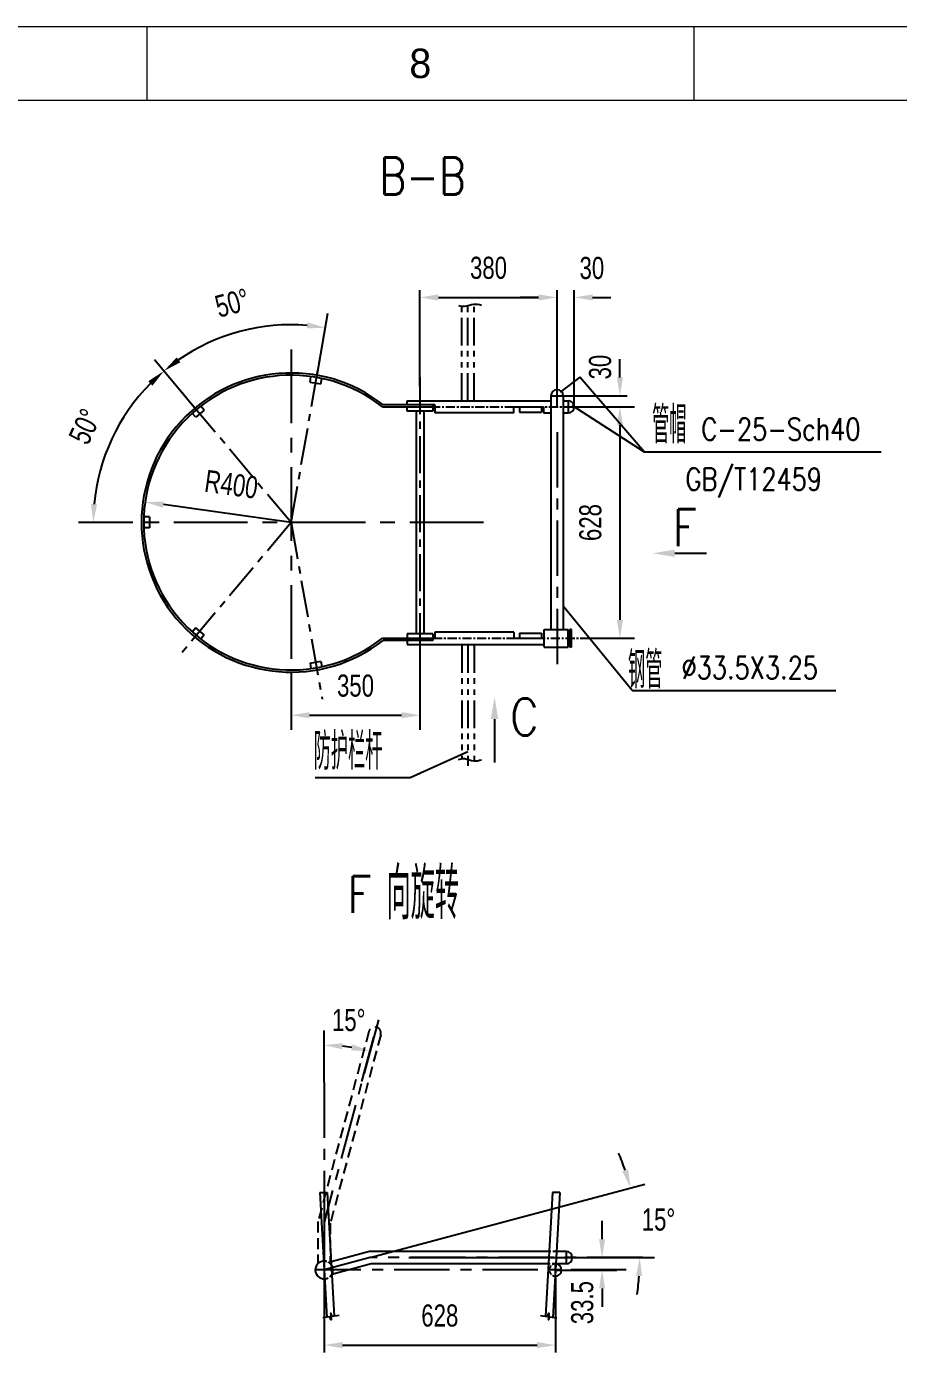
# Model space of a CAD drawing. Extents: x 148 to 221443, y -36682 to 6758.
# Drawn here: x 82721 to 85089, y -7314 to -3715 of the extents above; entities that cross this region are included whole.
import ezdxf
from ezdxf.enums import TextEntityAlignment as Align

# ---------------------------------------------------------------- set-up
doc = ezdxf.new("R2010")
doc.units = 0
doc.header["$LTSCALE"] = 10
doc.header["$MEASUREMENT"] = 0
for name, pattern in [('CENTERX2', [4, 2.5, -0.5, 0.5, -0.5]), ('HIDDENX2', [0.75, 0.5, -0.25]), ('PHANTOM', [2.5, 1.25, -0.25, 0.25, -0.25, 0.25, -0.25])]:
    doc.linetypes.add(name, pattern=pattern)
for name, color, linetype in [('2', 4, 'Continuous'), ('CENTER', 1, 'CENTERX2'), ('DIM', 4, 'Continuous'), ('HIDDEN', 7, 'HIDDENX2'), ('MAIN', 6, 'Continuous'), ('RED', 7, 'Continuous'), ('WHITE', 7, 'Continuous')]:
    doc.layers.add(name, color=color, linetype=linetype)
doc.layers.add('2（细实线）', color=3, linetype='Continuous', lineweight=20)
doc.layers.add('图框层', color=7, linetype='Continuous', lineweight=15)
doc.styles.add('HZ', font='ROMS.SHX', dxfattribs={"width": 0.75, "bigfont": 'GBCBIG.SHX'})
doc.styles.get("Standard").update_dxf_attribs({"font": 'wison_e.shx', "width": 0.75, "bigfont": 'wison_c.shx'})
doc.styles.add('XW', font='ROMANS.shx', dxfattribs={"width": 0.85})
doc.dimstyles.new('DIM1', dxfattribs={"dimscale": 20, "dimtxt": 3, "dimasz": 2.5, "dimexe": 2, "dimexo": 0, "dimgap": 1, "dimtad": 0, "dimdec": 0, "dimzin": 0, "dimdsep": 46, "dimtxsty": 'Standard', "dimcen": 2, "dimclrd": 3, "dimclre": 3, "dimclrt": 3, "dimadec": 0, "dimazin": 0, "dimtfac": 0.666667, "dimtdec": 0, "dimtofl": 0, "dimtmove": 2, "dimatfit": 1, "dimfxl": 2, "dimtvp": 1.333333, "dimtolj": 1, "dimtzin": 0, "dimarcsym": 0})

# ---------------------------------------------------------------- blocks, each defined once
blk = doc.blocks.new('*D406')
at = {"layer": 'Defpoints', "color": 0}
for p in [(83612.9, -6486.9), (83529.4, -6580.6), (83631.8, -6578.1), (83529.4, -6960.3), (83529.4, -7194.2)]:
    blk.add_point(p, dxfattribs=at)
at = {"layer": 'WHITE', "color": 3, "linetype": 'Continuous', "lineweight": -2}
for p, q in [((83529.4, -6580.6), (83529.4, -6439.6)), ((83631.8, -6578.1), (83664.2, -6457.4))]:
    blk.add_line(p, q, dxfattribs=at)
blk.add_arc((83529.4, -6960.3), 480.7, 80.9619, 84.0381, dxfattribs=at)
at = {"layer": 'WHITE', "color": 3}
for points in [[(83579.8, -6473.9), (83578.9, -6490.5), (83529.4, -6479.6)], [(83603.2, -6493.7), (83606.7, -6477.4), (83653.8, -6496)]]:
    blk.add_solid(points, dxfattribs=at)
at = {"layer": 'WHITE', "color": 3, "insert": (83596.2, -6411.7), "char_height": 60, "attachment_point": 5}
blk.add_mtext('15%%D', dxfattribs=at)
blk = doc.blocks.new('*D407')
at = {"layer": 'Defpoints', "color": 0}
for p in [(84383.3, -6992.5), (83529.4, -7089.8), (83654.4, -7056.3), (83654.4, -7056.3), (83759.5, -7056.3)]:
    blk.add_point(p, dxfattribs=at)
at = {"layer": 'WHITE', "color": 3, "linetype": 'Continuous', "lineweight": -2}
for p, q in [((83654.4, -7056.3), (84399.8, -6856.6)), ((83759.5, -7056.3), (84426.1, -7056.3))]:
    blk.add_line(p, q, dxfattribs=at)
for start, end in [(18.9161, 22.8323), (352.1677, 356.0839)]:
    blk.add_arc((83654.4, -7056.3), 731.7, start, end, dxfattribs=at)
at = {"layer": 'WHITE', "color": 3}
for points in [[(84338.6, -6821.5), (84354.6, -6816.6), (84361.2, -6866.9)], [(84392.7, -7106.5), (84376.1, -7106), (84386.1, -7056.3)]]:
    blk.add_solid(points, dxfattribs=at)
at = {"layer": 'WHITE', "color": 3, "insert": (84437.1, -6953.2), "char_height": 60, "attachment_point": 5}
blk.add_mtext('\\A1;15%%d', dxfattribs=at)
blk = doc.blocks.new('*D408')
at = {"layer": 'Defpoints', "color": 0}
for p in [(84157.4, -7089.8), (84221.2, -7056.3), (84284, -7089.8)]:
    blk.add_point(p, dxfattribs=at)
at = {"layer": 'DIM', "color": 3, "lineweight": -2}
for p, q in [((84284, -7006.3), (84284, -6956.3)), ((84157.4, -7089.8), (84324, -7089.8)), ((84221.2, -7056.3), (84324, -7056.3)), ((84284, -7139.8), (84284, -7189.8))]:
    blk.add_line(p, q, dxfattribs=at)
at = {"layer": 'DIM', "color": 3}
for points in [[(84275.7, -7006.3), (84292.4, -7006.3), (84284, -7056.3)], [(84292.4, -7139.8), (84275.7, -7139.8), (84284, -7089.8)]]:
    blk.add_solid(points, dxfattribs=at)
at = {"layer": 'DIM', "color": 3, "insert": (84230.3, -7178.4), "char_height": 60, "attachment_point": 5, "rotation": 90}
blk.add_mtext('\\A1;33.5', dxfattribs=at)
blk = doc.blocks.new('*D409')
at = {"layer": 'Defpoints', "color": 0}
for p in [(83529.4, -7089.8), (84157.4, -7110.2), (84157.4, -7293.7)]:
    blk.add_point(p, dxfattribs=at)
at = {"layer": 'DIM', "color": 3, "linetype": 'Continuous', "lineweight": -2}
for p, q in [((83529.4, -7089.8), (83529.4, -7313.7)), ((84157.4, -7110.2), (84157.4, -7313.7)), ((83579.4, -7293.7), (84107.4, -7293.7))]:
    blk.add_line(p, q, dxfattribs=at)
at = {"layer": 'DIM', "color": 3}
for points in [[(83579.4, -7285.3), (83579.4, -7302), (83529.4, -7293.7)], [(84107.4, -7302), (84107.4, -7285.3), (84157.4, -7293.7)]]:
    blk.add_solid(points, dxfattribs=at)
at = {"layer": 'DIM', "color": 3, "insert": (83843.4, -7213.7), "char_height": 60, "attachment_point": 5}
blk.add_mtext('\\A1;628', dxfattribs=at)
blk = doc.blocks.new('*D456')
at = {"layer": 'Defpoints', "color": 0}
for p in [(83178.7, -4750), (82990.9, -4765.9), (83010.1, -5061), (83439.6, -5061), (84034.9, -5061)]:
    blk.add_point(p, dxfattribs=at)
at = {"layer": 'WHITE', "color": 3, "linetype": 'Continuous', "lineweight": -2}
for p, q in [((83178.7, -4750), (83068.7, -4618.9)), ((83010.1, -5061), (82862.6, -5061))]:
    blk.add_line(p, q, dxfattribs=at)
blk.add_arc((83439.6, -5061), 537, 135.3363, 174.6637, dxfattribs=at)
at = {"layer": 'WHITE', "color": 3}
for points in [[(83063.3, -4689.6), (83052, -4677.3), (83094.4, -4649.6)], [(82896.6, -5010.6), (82913.2, -5011.4), (82902.6, -5061)]]:
    blk.add_solid(points, dxfattribs=at)
at = {"layer": 'WHITE', "color": 3, "insert": (82880.4, -4800.2), "char_height": 60, "attachment_point": 5, "rotation": 65}
blk.add_mtext('\\A1;50%%d', dxfattribs=at)
blk = doc.blocks.new('*D457')
at = {"layer": 'Defpoints', "color": 0}
for p in [(83377.3, -4527.6), (83510.1, -4661.2), (83178.7, -4750), (83439.6, -5061), (83439.6, -5061)]:
    blk.add_point(p, dxfattribs=at)
at = {"layer": 'WHITE', "color": 3, "linetype": 'Continuous', "lineweight": -2}
for p, q in [((83510.1, -4661.2), (83539.8, -4492.7)), ((83178.7, -4750), (83068.7, -4619))]:
    blk.add_line(p, q, dxfattribs=at)
blk.add_arc((83439.6, -5061), 537, 85.3365, 124.6635, dxfattribs=at)
at = {"layer": 'WHITE', "color": 3}
for points in [[(83482.2, -4534), (83484.3, -4517.5), (83532.9, -4532.1)], [(83129.1, -4612.6), (83139.2, -4625.9), (83094.4, -4649.6)]]:
    blk.add_solid(points, dxfattribs=at)
at = {"layer": 'WHITE', "color": 3, "insert": (83279.9, -4465), "char_height": 60, "attachment_point": 5, "rotation": 15}
blk.add_mtext('\\A1;50%%d', dxfattribs=at)
blk = doc.blocks.new('*D458')
at = {"layer": 'Defpoints', "color": 0}
for p in [(83043.5, -5005.4), (83439.6, -5061)]:
    blk.add_point(p, dxfattribs=at)
at = {"layer": 'DIM', "color": 3, "linetype": 'Continuous', "lineweight": -2}
blk.add_line((83439.6, -5061), (83093, -5012.3), dxfattribs=at)
at = {"layer": 'DIM', "color": 3}
blk.add_solid([(83094.2, -5004.1), (83091.8, -5020.6), (83043.5, -5005.4)], dxfattribs=at)
at = {"layer": 'DIM', "color": 3, "insert": (83277.4, -4957.4), "char_height": 60, "attachment_point": 5, "rotation": 352.0118}
blk.add_mtext('\\A1;R400', dxfattribs=at)
blk = doc.blocks.new('*D459')
at = {"layer": 'Defpoints', "color": 0}
for p in [(84161.6, -4449.9), (83789.6, -4690.7), (84161.6, -4690.7)]:
    blk.add_point(p, dxfattribs=at)
at = {"layer": 'DIM', "color": 3, "linetype": 'Continuous', "lineweight": -2}
for p, q in [((83789.6, -4690.7), (83789.6, -4429.9)), ((83839.6, -4449.9), (84111.6, -4449.9)), ((84161.6, -4690.7), (84161.6, -4429.9))]:
    blk.add_line(p, q, dxfattribs=at)
at = {"layer": 'DIM', "color": 3}
for points in [[(83839.6, -4441.6), (83839.6, -4458.2), (83789.6, -4449.9)], [(84111.6, -4458.2), (84111.6, -4441.6), (84161.6, -4449.9)]]:
    blk.add_solid(points, dxfattribs=at)
at = {"layer": 'DIM', "color": 3, "insert": (83975.6, -4369.9), "char_height": 60, "attachment_point": 5}
blk.add_mtext('\\A1;380', dxfattribs=at)
blk = doc.blocks.new('*D460')
at = {"layer": 'Defpoints', "color": 0}
for p in [(84208.1, -4449.9), (84161.6, -4747), (84208.1, -4747)]:
    blk.add_point(p, dxfattribs=at)
at = {"layer": 'DIM', "color": 3, "linetype": 'Continuous', "lineweight": -2}
for p, q in [((84111.6, -4449.9), (84061.6, -4449.9)), ((84161.6, -4747), (84161.6, -4429.9)), ((84208.1, -4747), (84208.1, -4429.9)), ((84258.1, -4449.9), (84308.1, -4449.9))]:
    blk.add_line(p, q, dxfattribs=at)
at = {"layer": 'DIM', "color": 3}
for points in [[(84111.6, -4458.2), (84111.6, -4441.6), (84161.6, -4449.9)], [(84258.1, -4441.6), (84258.1, -4458.2), (84208.1, -4449.9)]]:
    blk.add_solid(points, dxfattribs=at)
at = {"layer": 'DIM', "color": 3, "insert": (84256.2, -4370.3), "char_height": 60, "attachment_point": 5}
blk.add_mtext('\\A1;30', dxfattribs=at)
blk = doc.blocks.new('*D461')
at = {"layer": 'Defpoints', "color": 0}
for p in [(84156.6, -4717), (84203.1, -4747), (84332.3, -4747)]:
    blk.add_point(p, dxfattribs=at)
at = {"layer": 'DIM', "color": 3, "linetype": 'Continuous', "lineweight": -2}
for p, q in [((84332.3, -4667), (84332.3, -4617)), ((84156.6, -4717), (84352.3, -4717)), ((84203.1, -4747), (84352.3, -4747)), ((84332.3, -4797), (84332.3, -4847))]:
    blk.add_line(p, q, dxfattribs=at)
at = {"layer": 'DIM', "color": 3}
for points in [[(84323.9, -4667), (84340.6, -4667), (84332.3, -4717)], [(84340.6, -4797), (84323.9, -4797), (84332.3, -4747)]]:
    blk.add_solid(points, dxfattribs=at)
at = {"layer": 'DIM', "color": 3, "insert": (84278.8, -4639), "char_height": 60, "attachment_point": 5, "rotation": 90}
blk.add_mtext('\\A1;30', dxfattribs=at)
blk = doc.blocks.new('*D462')
at = {"layer": 'Defpoints', "color": 0}
for p in [(83789.6, -5351.4), (83439.6, -5497.2), (83789.6, -5583.9)]:
    blk.add_point(p, dxfattribs=at)
at = {"layer": 'DIM', "color": 3, "lineweight": -2}
for p, q in [((83789.6, -5351.4), (83789.6, -5623.9)), ((83439.6, -5497.2), (83439.6, -5623.9)), ((83489.6, -5583.9), (83739.6, -5583.9))]:
    blk.add_line(p, q, dxfattribs=at)
at = {"layer": 'DIM', "color": 3}
for points in [[(83489.6, -5575.5), (83489.6, -5592.2), (83439.6, -5583.9)], [(83739.6, -5592.2), (83739.6, -5575.5), (83789.6, -5583.9)]]:
    blk.add_solid(points, dxfattribs=at)
at = {"layer": 'DIM', "color": 3, "insert": (83614.6, -5503.9), "char_height": 60, "attachment_point": 5}
blk.add_mtext('\\A1;350', dxfattribs=at)
blk = doc.blocks.new('*D465')
at = {"layer": 'Defpoints', "color": 0}
for p in [(84208.1, -4747), (84228.8, -5375), (84332.3, -5375)]:
    blk.add_point(p, dxfattribs=at)
at = {"layer": 'DIM', "color": 3, "linetype": 'Continuous', "lineweight": -2}
for p, q in [((84208.1, -4747), (84372.3, -4747)), ((84332.3, -4797), (84332.3, -5325)), ((84228.8, -5375), (84372.3, -5375))]:
    blk.add_line(p, q, dxfattribs=at)
at = {"layer": 'DIM', "color": 3}
for points in [[(84340.6, -4797), (84323.9, -4797), (84332.3, -4747)], [(84323.9, -5325), (84340.6, -5325), (84332.3, -5375)]]:
    blk.add_solid(points, dxfattribs=at)
at = {"layer": 'DIM', "color": 3, "insert": (84252.3, -5061), "char_height": 60, "attachment_point": 5, "rotation": 90}
blk.add_mtext('\\A1;628', dxfattribs=at)
blk = doc.blocks.new('1.5a2')
at = {"layer": '图框层', "ltscale": 10}
for p, q in [((16100.88, 10136.58), (16991.88, 10136.58)), ((16620.63, 10136.58), (16620.63, 10126.58)), ((16694.88, 10136.58), (16694.88, 10126.58)), ((16125.88, 10126.58), (16981.88, 10126.58))]:
    blk.add_line(p, q, dxfattribs=at)
at = {"style": 'HZ'}
blk.add_text('8', height=4, dxfattribs=at).set_placement((16657.75, 10131.58), align=Align.MIDDLE)

msp = doc.modelspace()

# ---------------------------------------------------------------- linework, layer by layer
at = {"color": 3}
for p, q in [((84223.4468, -4665.9401), (84169.9215, -4706.8171)), ((84399.3606, -4869.8355), (84223.4468, -4665.9401)), ((84399.3606, -4869.8355), (84202.7241, -4743.4379)), ((85041.7242, -4869.8355), (84399.3606, -4869.8355)), ((84481.3041, -5144.3512), (84567.1583, -5144.3512)), ((84365.5271, -5517.0733), (84178.3596, -5287.8936)), ((84365.5271, -5517.0733), (84918.0739, -5517.0733)), ((83762.8361, -5752.8821), (83919.6096, -5682.3245)), ((83504.8432, -5752.8821), (83762.8361, -5752.8821))]:
    msp.add_line(p, q, dxfattribs=at)
for points in [[(84481.3041, -5134.3512), (84481.3041, -5154.3512), (84421.3041, -5144.3512)], [(84001.9478, -5594.2834), (83981.9478, -5594.2834), (83991.9478, -5534.2834)]]:
    msp.add_solid(points, dxfattribs=at)
at = {"layer": 'CENTER', "ltscale": 8}
for p, q in [((83439.6096, -4590.8212), (83439.6096, -5531.1456)), ((83961.6451, -5060.9834), (83010.1282, -5060.9834))]:
    msp.add_line(p, q, dxfattribs=at)
at = {"layer": 'CENTER', "ltscale": 4}
for p, q in [((83439.6096, -5060.9834), (83522.1003, -4593.1551)), ((83789.6096, -4666.73), (83789.6096, -5362.9834)), ((83439.6096, -5060.9834), (83134.2563, -4697.0776)), ((83439.6096, -5060.9834), (83134.2563, -5424.8892)), ((83439.6096, -5060.9834), (83524.1948, -5540.6902))]:
    msp.add_line(p, q, dxfattribs=at)
at = {"layer": 'CENTER', "linetype": 'CENTERX2'}
msp.add_line((83819.6096, -4746.9834), (84224.7865, -4746.9834), dxfattribs=at)
at = {"layer": 'CENTER', "ltscale": 6}
for p, q in [((84161.6096, -4815.514), (84161.6096, -5454.647)), ((83676.7145, -6410.6318), (83529.4199, -6960.3426)), ((83529.4199, -6580.6495), (83529.4199, -7219.4304)), ((83529.4199, -6960.3426), (83529.4199, -7089.7767)), ((84349.4199, -7089.7767), (83503.1928, -7089.7767)), ((83654.4436, -7056.2767), (83529.4199, -7089.7767)), ((84393.1923, -7056.2767), (83654.4436, -7056.2767))]:
    msp.add_line(p, q, dxfattribs=at)
at = {"layer": 'CENTER'}
msp.add_line((83824.6096, -5374.9834), (84228.7913, -5374.9834), dxfattribs=at)
at = {"layer": 'CENTER', "color": 1, "linetype": 'Continuous'}
msp.add_line((84044.6096, -5374.9834), (84126.6096, -5374.9834), dxfattribs=at)
at = {"layer": 'DIM', "color": 1, "linetype": 'Continuous'}
for p, q in [((84044.6096, -4746.9834), (84124.6096, -4746.9834)), ((84144.8596, -4716.9834), (84178.3596, -4716.9834)), ((84186.0423, -7039.5267), (84186.0423, -7073.0267))]:
    msp.add_line(p, q, dxfattribs=at)
at = {"layer": 'DIM'}
msp.add_line((84157.4199, -7110.212), (84157.4199, -7070.1386), dxfattribs=at)
for points in [[(83893.8109, -4471.9204), (83899.4539, -4473.2582), (83913.6868, -4475.8344), (83934.2118, -4465.2532), (83949.509, -4468.6982), (83956.3109, -4470.8332)], [(83893.8109, -4471.9204), (83899.4539, -4473.2582), (83913.6868, -4475.8344), (83934.2118, -4465.2532), (83949.509, -4468.6982), (83956.3109, -4470.8332)], [(83893.8109, -5703.693), (83899.4539, -5702.3552), (83913.6868, -5699.779), (83934.2118, -5710.3602), (83949.509, -5706.9152), (83956.3109, -5704.7802)]]:
    msp.add_open_spline(points, degree=3, knots=[36.115468509, 36.115468509, 36.115468509, 36.115468509, 172.312967195, 380.408574628, 546.43088734, 546.43088734, 546.43088734, 546.43088734], dxfattribs=at)
at = {"layer": 'HIDDEN', "color": 2, "linetype": 'HIDDENX2', "ltscale": 6}
for p, q in [((83650.8285, -6442.5225), (83512.6699, -6958.1374)), ((83683.187, -6451.1929), (83546.1699, -6962.5478)), ((83512.6699, -6958.1374), (83512.6699, -7072.5884)), ((83546.1699, -6962.5478), (83546.1699, -7072.5884))]:
    msp.add_line(p, q, dxfattribs=at)
at = {"layer": 'HIDDEN', "color": 2, "linetype": 'HIDDENX2', "ltscale": 2}
for p, q in [((84160.2429, -7039.5267), (84140.2114, -7039.5267)), ((84158.3594, -7073.0267), (84138.3294, -7073.0267))]:
    msp.add_line(p, q, dxfattribs=at)
at = {"layer": 'HIDDEN', "ltscale": 2}
msp.add_line((83548.1899, -7067.4064), (83541.6873, -7069.1488), dxfattribs=at)
at = {"layer": 'HIDDEN', "color": 2, "linetype": 'HIDDENX2', "ltscale": 6}
msp.add_arc((83667.0078, -6446.8577), 16.75, 345, 165, dxfattribs=at)
at = {"layer": 'HIDDEN', "color": 2, "linetype": 'HIDDENX2', "ltscale": 2}
for centre, radius, start, end in [((83529.4199, -7089.7767), 24, 36.7727938, 93.215484), ((84157.4199, -7089.7767), 16.75, 86.784516, 266.784516), ((83529.4199, -7089.7767), 24, 273.215484, 329.6581742)]:
    msp.add_arc(centre, radius, start, end, dxfattribs=at)
at = {"layer": 'MAIN', "linetype": 'Continuous'}
for points in [[(83570.0911, -7213.0003), (83551.4121, -7215.8438), (83547.2603, -7207.4023), (83548.4882, -7224.8848), (83544.4075, -7216.9101), (83526.1955, -7219.6824)], [(84116.7487, -7213.0003), (84135.4277, -7215.8438), (84139.5795, -7207.4023), (84138.3516, -7224.8848), (84142.4323, -7216.9101), (84160.6443, -7219.6824)]]:
    msp.add_lwpolyline(points, dxfattribs=at)
at = {"layer": 'RED'}
for p, q in [((83491.2443, -4679.4338), (83493.7327, -4665.3215)), ((83520.7885, -4684.6433), (83523.3957, -4669.8569)), ((83491.2443, -4679.4338), (83520.7885, -4684.6433)), ((83203.6974, -4755.8681), (83194.4863, -4744.8907)), ((83687.4079, -4746.9834), (83824.6096, -4746.9834)), ((83829.6096, -4740.9834), (83689.4815, -4740.9834)), ((83754.6096, -4730.4834), (83995.6808, -4730.4834)), ((83754.6096, -4740.9834), (83754.6096, -4730.4834)), ((83754.6096, -4758.9834), (83754.6096, -4746.9834)), ((83824.6096, -4746.9834), (83824.6096, -4740.9834)), ((83824.6096, -4740.9834), (83824.6096, -4758.9834)), ((83824.6096, -4746.9834), (83824.6096, -4758.9834)), ((83829.6096, -4740.9834), (83829.6096, -4763.4834)), ((83995.6808, -4730.4834), (84144.8596, -4730.4834)), ((84044.6096, -4763.4834), (84044.6096, -4746.9834)), ((84059.6096, -4746.9834), (84059.6096, -4760.9834)), ((84119.6096, -4746.9834), (84119.6096, -4760.9834)), ((84124.6096, -4746.9834), (84124.6096, -4763.4834)), ((84144.8596, -4716.9834), (84144.8596, -5350.9834)), ((84178.3596, -4716.9834), (84178.3596, -5350.9834)), ((84178.3596, -4730.4834), (84191.6096, -4730.4834)), ((84179.2565, -4730.4834), (84191.6096, -4730.4834)), ((84191.6096, -4730.4834), (84191.6096, -4763.4834)), ((83180.7161, -4775.1518), (83171.065, -4763.6501)), ((83203.6974, -4755.8681), (83180.7161, -4775.1518)), ((83824.6096, -4758.9834), (83754.6096, -4758.9834)), ((83779.6096, -4758.9834), (83779.6096, -5362.9834)), ((83799.6096, -4758.9834), (83799.6096, -5362.9834)), ((84044.6096, -4763.4834), (83829.6096, -4763.4834)), ((84059.6096, -4760.9834), (84119.6096, -4760.9834)), ((84124.6096, -4763.4834), (84144.8596, -4763.4834)), ((84178.3596, -4763.4834), (84191.6096, -4763.4834)), ((84178.3596, -4763.4834), (84191.6096, -4763.4834)), ((83054.8903, -5045.5783), (83040.5603, -5045.5783)), ((83054.8903, -5045.5783), (83054.8903, -5075.5783)), ((83054.8903, -5075.5783), (83039.8759, -5075.5783)), ((83180.7161, -5346.815), (83171.065, -5358.3167)), ((83203.6974, -5366.0986), (83180.7161, -5346.815)), ((84044.6096, -5358.4834), (83829.6096, -5358.4834)), ((83829.6096, -5358.4834), (83829.6096, -5374.9834)), ((84044.6096, -5358.4834), (84044.6096, -5374.9834)), ((84059.6096, -5360.9834), (84119.6096, -5360.9834)), ((84059.6096, -5360.9834), (84059.6096, -5374.9834)), ((84119.6096, -5360.9834), (84119.6096, -5374.9834)), ((84126.6096, -5350.9834), (84191.6096, -5350.9834)), ((84126.6096, -5398.9834), (84126.6096, -5350.9834)), ((84191.6096, -5398.9834), (84191.6096, -5350.9834)), ((84191.6096, -5358.2334), (84196.6096, -5358.2334)), ((84196.6096, -5398.9834), (84196.6096, -5350.9834)), ((84201.1096, -5350.9834), (84196.6096, -5350.9834)), ((84201.1096, -5398.9834), (84201.1096, -5350.9834)), ((83203.6974, -5366.0986), (83194.4863, -5377.076)), ((83687.4079, -5374.9834), (83824.6096, -5374.9834)), ((83824.6096, -5380.9834), (83689.4815, -5380.9834)), ((83824.6096, -5362.9834), (83754.6096, -5362.9834)), ((83754.6096, -5362.9834), (83754.6096, -5391.7334)), ((83754.6096, -5391.7334), (84126.6096, -5391.7334)), ((83824.6096, -5362.9834), (83824.6096, -5380.9834)), ((83824.6096, -5374.9834), (83824.6096, -5380.9834)), ((83824.6096, -5380.9834), (83824.6096, -5376.9834)), ((83824.6096, -5380.9834), (83824.6096, -5376.9834)), ((84191.6096, -5391.7334), (84196.6096, -5391.7334)), ((84126.6096, -5398.9834), (84191.6096, -5398.9834)), ((84201.1096, -5398.9834), (84196.6096, -5398.9834)), ((83491.2443, -5442.5329), (83520.7885, -5437.3235)), ((83491.2443, -5442.5329), (83493.7327, -5456.6452)), ((83520.7885, -5437.3235), (83523.3957, -5452.1098)), ((83517.6221, -6879.7767), (83536.6421, -7218.331)), ((83517.6221, -6879.7767), (83537.6537, -6879.7767)), ((83537.6537, -6879.7767), (83556.5037, -7215.3075)), ((84149.1861, -6879.7767), (84130.3361, -7215.3075)), ((84169.2177, -6879.7767), (84149.1861, -6879.7767)), ((84169.2177, -6879.7767), (84150.1978, -7218.331)), ((83652.2384, -7039.5267), (83548.1899, -7067.4064)), ((84140.2114, -7039.5267), (83652.2384, -7039.5267)), ((84186.0423, -7039.5267), (84160.2429, -7039.5267)), ((83656.6488, -7073.0267), (83550.1141, -7101.5725)), ((84138.3294, -7073.0267), (83656.6488, -7073.0267)), ((84186.0423, -7073.0267), (84158.3594, -7073.0267))]:
    msp.add_line(p, q, dxfattribs=at)
at = {"layer": 'RED', "color": 3}
msp.add_line((83991.9478, -5594.2834), (83991.9478, -5711.801), dxfattribs=at)
at = {"layer": 'RED'}
for centre, radius, start, end in [((83439.6096, -5060.9834), 406, 52.0155058, 307.9844942), ((83439.6096, -5060.9834), 400, 51.7206783, 308.2793217), ((84161.6096, -4716.9834), 16.75, 0, 180), ((84191.6096, -4746.9834), 16.5, 270, 90), ((84186.0423, -7056.2767), 16.75, 270, 90), ((83529.4199, -7089.7767), 24, 93.215484, 273.215484), ((83529.4199, -7089.7767), 24, 329.6581742, 36.7727938), ((84157.4199, -7089.7767), 16.75, 266.784516, 86.784516)]:
    msp.add_arc(centre, radius, start, end, dxfattribs=at)
at = {"layer": 'WHITE', "color": 4, "linetype": 'PHANTOM', "ltscale": 6}
for p, q in [((83902.8596, -4730.2334), (83902.8596, -4473.9378)), ((83919.6096, -4730.2334), (83919.6096, -4471.9511)), ((83936.3596, -4730.2334), (83936.3596, -4467.811)), ((83902.8596, -5393.7334), (83902.8596, -5702.0024)), ((83919.6096, -5393.7334), (83919.6096, -5721.4383)), ((83936.3596, -5393.7334), (83936.3596, -5707.8024))]:
    msp.add_line(p, q, dxfattribs=at)

# ---------------------------------------------------------------- block references
at = {"layer": '2（细实线）', "xscale": 20, "yscale": 20, "zscale": 20}
msp.add_blockref('1.5a2', (-249364.5209, -206446.0395), dxfattribs=at)

# ---------------------------------------------------------------- texts
at = {"color": 3, "style": 'XW'}
for s, width, p in [('B-B', 0.8, (83913.1125, -4120.393)), ('F', 0.85, (84541.2194, -5074.6996)), ('C', 0.85, (84111.1678, -5588.7057))]:
    msp.add_text(s, height=100, dxfattribs=dict(at, width=width)).set_placement(p, align=Align.MIDDLE_RIGHT)
at = {"color": 3}
for s, height, style, width, p in [('C-25-Sch40', 60, 'XW', 0.8, (84553.4709, -4837.6099)), ('GB/T12459', 60, 'XW', 0.8, (84510.6529, -4973.046)), ('%%C33.5X3.25', 60, 'XW', 0.8, (84499.6685, -5484.9517)), ('向旋转', 140, 'HZ', 0.65, (83698.9064, -6137.7683)), ('F', 100, 'XW', 0.85, (83592.413, -6120.3769))]:
    msp.add_text(s, height=height, dxfattribs=dict(at, style=style, width=width)).set_placement(p)
at = {"layer": '2', "color": 3, "linetype": 'Continuous', "style": 'HZ', "width": 0.65}
for s, p in [('管帽', (84419.6531, -4845.8732)), ('钢管', (84354.3831, -5511.2914)), ('防护栏杆', (83500.6328, -5731.6994))]:
    msp.add_text(s, height=100, dxfattribs=at).set_placement(p)

# ---------------------------------------------------------------- dimensions: what is measured, and where the dimension line sits
at = {"layer": 'DIM', "color": 7, "linetype": 'Continuous'}
dim = msp.add_linear_dim(base=(84161.6096, -4449.9085), p1=(83789.6096, -4690.6893), p2=(84161.6096, -4690.6893), text='380', dimstyle='DIM1', override={"dimexe": 1}, dxfattribs=at)
dim.commit()
dim.dimension.update_dxf_attribs({"geometry": '*D459', "text_midpoint": (83975.6096, -4369.9085)})
dim = msp.add_linear_dim(base=(84208.1096, -4449.9085), p1=(84161.6096, -4746.9834), p2=(84208.1096, -4746.9834), text='30', dimstyle='DIM1', override={"dimexe": 1}, dxfattribs=at)
dim.commit()
dim.dimension.update_dxf_attribs({"geometry": '*D460', "text_midpoint": (84256.2459, -4370.2687), "dimtype": 160})
dim = msp.add_linear_dim(base=(84332.2736, -4746.9834), p1=(84156.6096, -4716.9834), p2=(84203.1096, -4746.9834), angle=270, dimstyle='DIM1', override={"dimexe": 1}, dxfattribs=at)
dim.commit()
dim.dimension.update_dxf_attribs({"geometry": '*D461', "text_midpoint": (84278.7504, -4639.0163), "dimtype": 160})
at = {"layer": 'DIM', "color": 1, "linetype": 'Continuous'}
dim = msp.add_linear_dim(base=(84332.2736, -5374.9834), p1=(84208.1096, -4746.9834), p2=(84228.7913, -5374.9834), angle=90, dimstyle='DIM1', dxfattribs=at)
dim.commit()
dim.dimension.update_dxf_attribs({"geometry": '*D465', "text_midpoint": (84252.2736, -5060.9834)})
dim = msp.add_radius_dim(center=(83439.6096, -5060.9834), mpoint=(83043.4909, -5005.3954), dimstyle='DIM1', dxfattribs=at)
dim.commit()
dim.dimension.update_dxf_attribs({"geometry": '*D458', "text_midpoint": (83277.4252, -4957.4399)})
at = {"layer": 'DIM'}
dim = msp.add_linear_dim(base=(83789.6096, -5583.876), p1=(83439.6096, -5497.2298), p2=(83789.6096, -5351.3745), text='350', dimstyle='DIM1', dxfattribs=at)
dim.commit()
dim.dimension.update_dxf_attribs({"geometry": '*D462', "text_midpoint": (83614.6096, -5503.876)})
dim = msp.add_linear_dim(base=(84284.0187, -7089.7767), p1=(84221.1923, -7056.2767), p2=(84157.4199, -7089.7767), angle=90, text='33.5', dimstyle='DIM1', override={"dimtxsty": 'Standard'}, dxfattribs=at)
dim.commit()
dim.dimension.update_dxf_attribs({"geometry": '*D408', "text_midpoint": (84230.3299, -7178.4218), "dimtype": 160})
at = {"layer": 'DIM', "color": 1, "linetype": 'Continuous'}
dim = msp.add_linear_dim(base=(84157.4199, -7293.6766), p1=(83529.4199, -7089.7767), p2=(84157.4199, -7110.212), text='628', dimstyle='DIM1', override={"dimexe": 1}, dxfattribs=at)
dim.commit()
dim.dimension.update_dxf_attribs({"geometry": '*D409', "text_midpoint": (83843.4199, -7213.6766)})
at = {"layer": 'WHITE', "color": 1, "linetype": 'Continuous'}
for base, line1, picture, middle in [((83377.2646, -4527.5883), ((83439.6096, -5060.9834), (83510.0973, -4661.2277)), '*D457', (83279.9114, -4464.9818)), ((82990.9181, -4765.8744), ((84034.8725, -5060.9834), (83010.1282, -5060.9834)), '*D456', (82880.3802, -4800.2104))]:
    dim = msp.add_angular_dim_2l(base=base, line1=line1, line2=((83439.6096, -5060.9834), (83178.6876, -4750.0287)), dimstyle='DIM1', dxfattribs=at)
    dim.commit()
    dim.dimension.update_dxf_attribs({"geometry": picture, "text_midpoint": middle})
dim = msp.add_angular_dim_2l(base=(83612.8984, -6486.9123), line1=((83631.8477, -6578.0768), (83529.4199, -6960.3426)), line2=((83529.4199, -6580.6495), (83529.4199, -7194.2236)), text='15%%D', dimstyle='DIM1', override={"dimtad": 2, "dimtih": 1, "dimtoh": 1, "dimtix": 1}, dxfattribs=at)
dim.commit()
dim.dimension.update_dxf_attribs({"geometry": '*D406', "text_midpoint": (83596.2281, -6411.6997), "dimtype": 162})
dim = msp.add_angular_dim_2l(base=(84383.3369, -6992.5068), line1=((83759.517, -7056.2767), (83654.4436, -7056.2767)), line2=((83654.4436, -7056.2767), (83529.4199, -7089.7767)), dimstyle='DIM1', override={"dimtad": 2, "dimtih": 1, "dimtoh": 1, "dimtix": 1}, dxfattribs=at)
dim.commit()
dim.dimension.update_dxf_attribs({"geometry": '*D407', "text_midpoint": (84437.1184, -6953.2356)})

doc.saveas('drawing.dxf')
